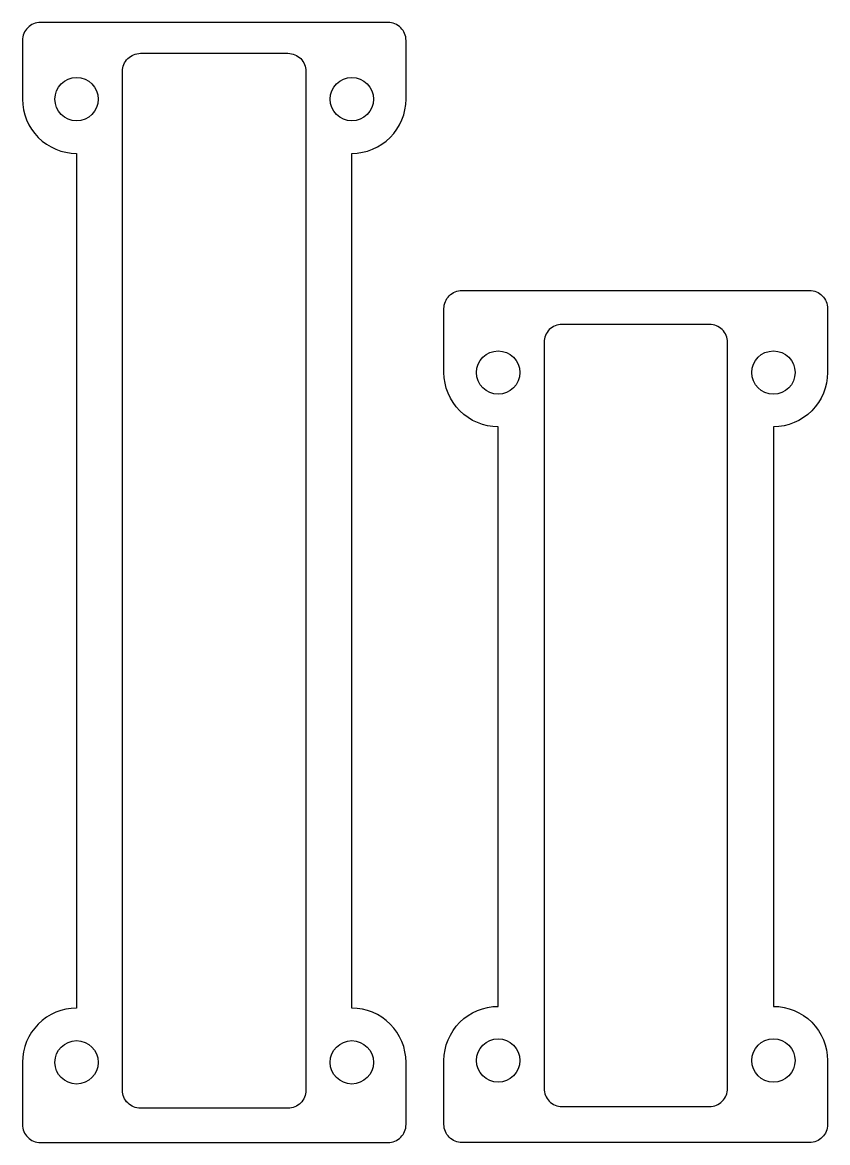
# Model space of a CAD drawing. Header units: inches. Extents: x 0 to 44.6, y 0 to 62.
import ezdxf

# ---------------------------------------------------------------- set-up
doc = ezdxf.new("R2010")
doc.units = ezdxf.units.IN
doc.header["$MEASUREMENT"] = 0
doc.layers.add('カバー', color=6, linetype='Continuous')

msp = doc.modelspace()

# ---------------------------------------------------------------- linework, layer by layer
at = {"layer": 'カバー'}
for points in [[(21.24, 57.785), (21.24, 61.037), (21.24, 61.037, 0.414214), (20.24, 62.037), (10.62, 62.037), (1, 62.037, 0.414214), (0, 61.037), (0, 57.785, 0.414214), (3, 54.785), (3, 44.13), (3, 7.445, 0.414214), (0, 4.445), (0, 1), (0, 1, 0.414214), (1, 0), (10.62, 0), (20.24, 0, 0.414214), (21.24, 1), (21.24, 4.445), (21.24, 4.445, 0.414214), (18.24, 7.445), (18.24, 44.13), (18.24, 54.785, 0.414214)], [(5.54, 59.325, -0.414214), (6.54, 60.325), (10.62, 60.325), (14.7, 60.325, -0.414214), (15.7, 59.325), (15.7, 44.13), (15.7, 2.9, -0.414214), (14.7, 1.9), (10.62, 1.9), (6.54, 1.9, -0.414214), (5.54, 2.9), (5.54, 44.13)], [(41.58, 7.545, -0.414214), (44.58, 4.545), (44.58, 1, -0.414214), (43.58, 0), (33.96, 0), (24.34, 0, -0.414214), (23.34, 1), (23.34, 4.545, -0.414214), (26.34, 7.545), (26.34, 39.645, -0.414214), (23.34, 42.645), (23.34, 46.19, -0.414214), (24.34, 47.19), (33.96, 47.19), (43.58, 47.19, -0.414214), (44.58, 46.19), (44.58, 42.645, -0.414214), (41.58, 39.645)], [(28.88, 36.279), (28.88, 3, 0.414214), (29.88, 2), (33.96, 2), (38.04, 2, 0.414214), (39.04, 3), (39.04, 11.036), (39.04, 44.315, 0.414214), (38.04, 45.315), (33.96, 45.315), (29.88, 45.315, 0.414214), (28.88, 44.315)]]:
    msp.add_lwpolyline(points, format="xyb", close=True, dxfattribs=at)
for centre in [(3, 57.785), (18.24, 57.785), (26.34, 42.645), (41.58, 42.645), (3, 4.445), (18.24, 4.445), (26.34, 4.545), (41.58, 4.545)]:
    msp.add_circle(centre, 1.2, dxfattribs=at)

doc.saveas('drawing.dxf')
